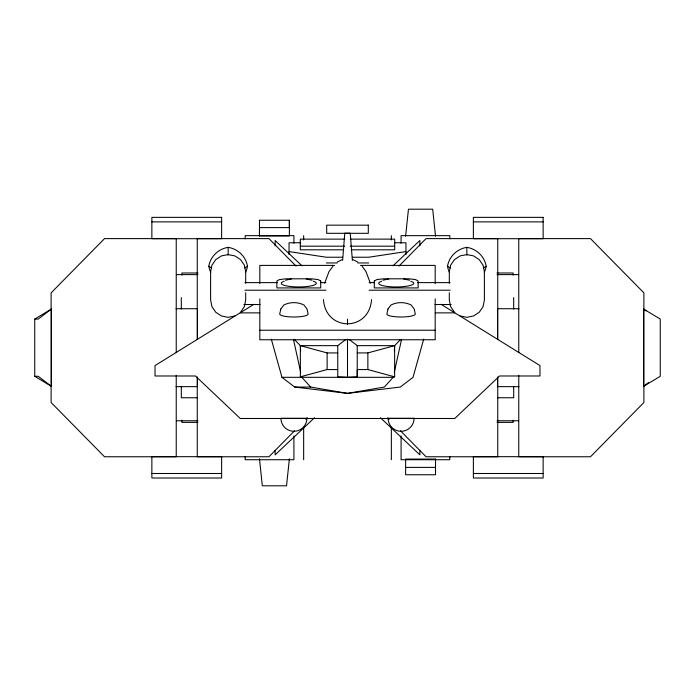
<?xml version="1.0" encoding="UTF-8"?>
<svg xmlns="http://www.w3.org/2000/svg" width="695" height="695" viewBox="0 0 695 695"><rect width="100%" height="100%" fill="white"/><g stroke="black" fill="none" stroke-linecap="round" stroke-linejoin="round"><path stroke-width="1.04" d="M181.317 309.032L181.317 297.616M259.478 235.918L259.478 220.237L289.381 220.237L289.381 227.604L259.478 227.604L259.478 235.918L289.381 235.918L289.381 220.237M345.875 339.421L337.761 345.65L337.761 376.829L347.5 377.315L357.239 376.829L357.239 369.566L367.872 369.566L394.638 376.829L394.638 345.65L400.389 339.673M394.395 350.932L394.638 345.65L357.239 345.65L349.125 339.421M342.626 260.382L344.763 233.207L350.237 233.207L352.374 260.382M371.547 299.519C369.401 331.871 325.599 331.871 323.453 299.519M289.381 458.813L286.54 485.805L262.319 485.805L259.478 458.813M405.619 236.187L408.46 209.195L432.681 209.195L435.522 236.187M394.343 372.025L401.588 339.23M423.715 339.082L413.038 377.315L400.311 387.063L347.5 393.37L294.689 387.063L281.962 377.315L271.293 339.082M324.669 283.195L329.004 271.58L332.922 266.272M240.548 312.237L244.353 306.669L245.691 300.11L245.691 292.751M394.638 376.829L393.179 377.315L384.309 387.063L347.5 393.37L310.691 387.063L294.689 387.063M398.956 266.115L426.044 238.611L497.75 238.611L497.75 339.542M294.541 430.787L268.956 456.763L197.25 456.763L197.25 377.533M305.826 419.32L307.329 417.791M393.031 265.794L419.876 240.513L419.876 245.926M314.6 417.686L275.124 454.86L275.124 450.525M51.439 309.014L38.216 319.075L34.75 319.075L34.75 376.299L51.439 386.359L51.439 309.014L34.75 319.075M643.561 386.359L660.25 376.299L660.25 319.075L643.561 309.014L643.561 386.359L648.513 382.589M441.038 304.288L539.972 365.579L539.972 375.986L499.549 375.986L454.756 418.494L240.244 418.494L195.46 375.986L155.028 375.986L155.028 365.579L253.97 304.288M244.718 267.914L247.489 266.255A23.43 22.935 -1 0 0 228.151 247.342A23.43 22.935 1 0 0 208.813 266.255A23.43 22.909 0.9 0 0 210.715 272.258M483.416 267.914L486.187 266.255A23.43 22.935 -1 0 0 466.849 247.342A23.43 22.935 1 0 0 447.511 266.255A23.43 22.909 0.9 0 0 449.413 272.258M337.24 262.05L342.357 259.478M357.239 352.921L367.872 352.921L394.638 345.65M294.611 339.673L300.362 345.65L300.362 376.829L327.128 369.566L337.761 369.566M285.471 280.215L291.301 278.999M382.902 280.215L388.731 278.999M234.858 315.956L228.151 317.354L221.436 315.956L215.754 312.237L211.949 306.669L210.611 300.11L210.611 271.745L211.949 265.177L215.754 259.617L221.436 255.899L228.151 254.587L234.858 255.899L240.548 259.617L244.353 265.177L245.691 271.745L245.691 283.299M405.958 251.59L368.663 257.237L352.382 257.237M300.31 242.755L289.042 242.772L289.042 254.413M151.866 221.879L221.627 221.879M473.373 221.879L543.134 221.879M344.79 239.132L300.31 239.132L300.31 249.809L343.704 249.809M350.211 239.132L394.69 239.132L394.69 249.809L351.296 249.809M300.31 246.186L344.79 246.186M350.211 246.186L394.69 246.186M342.618 257.237L326.337 257.237L289.042 251.59M326.337 262.953L337.188 262.953M357.812 262.953L368.663 262.953M334.512 265.403L259.817 265.403L259.817 283.577M360.488 265.403L435.183 265.403L435.183 283.577M197.971 272.996L181.873 272.996L181.873 275.159M497.029 272.996L513.127 272.996L513.127 275.159M176.4 274.612L197.962 274.612M497.038 274.612L518.6 274.612M244.927 282.613L277.314 282.613M320.508 282.613L325.903 282.613M369.097 282.613L374.492 282.613M417.686 282.613L450.073 282.613M244.927 290.215L325.903 290.215M369.097 290.215L450.073 290.215M243.841 304.514L260.043 304.514M434.957 304.514L451.159 304.514M176.026 308.719L197.458 308.719L197.458 339.03M518.974 308.719L497.542 308.719L497.542 339.03M240.244 312.872L259.748 312.872M435.252 312.872L454.756 312.872M259.817 330.229L435.183 330.229M300.605 350.932L300.362 345.65L337.761 345.65M300.362 345.65L327.128 352.921L337.761 352.921M34.75 376.299L38.216 376.299L51.439 386.359M281.962 377.315L393.179 377.315M176.026 386.655L197.458 386.655L197.458 376.916M518.974 386.655L497.542 386.655L497.542 376.916M197.484 397.757L181.317 397.757L181.317 386.342M497.516 397.757L513.683 397.757L513.683 386.342M176.4 420.762L197.962 420.762M497.038 420.762L518.6 420.762M197.971 422.378L181.873 422.378L181.873 420.232M497.029 422.378L513.127 422.378L513.127 420.232M405.619 467.396L435.522 467.396M151.866 473.495L221.627 473.495M473.373 473.495L543.134 473.495M394.69 242.755L405.958 242.772L405.958 254.413M403.699 278.999L409.529 280.215M306.269 278.999L312.098 280.215M460.142 315.956L466.849 317.354L473.564 315.956L479.246 312.237L483.051 306.669L484.389 300.11L484.389 271.745L483.051 265.177L479.246 259.617L473.564 255.899L466.849 254.587L460.142 255.899L454.452 259.617L450.647 265.177L449.309 271.745L449.309 283.299M300.362 376.829L301.821 377.315L310.691 387.063M352.652 259.478L357.76 262.05M447.511 266.255L450.282 267.914M208.813 266.255L211.584 267.914M643.561 309.014L646.037 310.9M301.969 265.794L275.124 240.513L275.124 245.926M380.4 417.686L419.876 454.86L419.876 450.525M296.044 266.115L268.956 238.611L197.25 238.611L197.25 339.542M387.671 417.791L389.174 419.32M400.459 430.787L426.044 456.763L497.75 456.763L497.75 377.533M362.078 266.272L365.996 271.58L370.331 283.195M454.452 312.237L450.647 306.669L449.309 300.11L449.309 292.751M293.412 339.23L300.657 372.025M518.765 352.573L518.765 238.611L590.472 238.611L643.891 292.864L643.891 402.509L590.472 456.763L518.765 456.763L518.765 375.361M513.683 297.616L513.683 309.032M466.849 247.342L466.849 255.108M449.804 238.88L449.804 235.648L401.084 235.648L401.084 243.224M449.804 456.493L449.804 459.725L401.084 459.725L401.084 435.913M435.183 298.893L435.183 339.759L259.817 339.759L259.817 298.893M391.346 235.648L391.346 239.957M391.346 427.251L391.346 459.725M367.872 352.921L367.872 369.566M357.239 345.65L357.239 376.829M347.5 319.214L347.5 324.409M347.5 339.23L347.5 377.315M327.128 352.921L327.128 369.566M303.654 235.648L303.654 239.957M303.654 427.251L303.654 459.725M293.916 243.224L293.916 235.648L245.205 235.648L245.205 238.88M293.916 435.913L293.916 459.725L245.205 459.725L245.205 456.493M228.151 247.342L228.151 255.108M176.235 352.573L176.235 238.611L104.528 238.611L51.109 292.864L51.109 402.509L104.528 456.763L176.235 456.763L176.235 375.361M486.187 266.255A23.43 22.909 -0.9 0 1 484.285 272.258M247.489 266.255A23.43 22.909 -0.9 0 1 245.587 272.258M313.367 281.284A17.54 3.649 0 0 1 310.352 286.045A17.54 3.649 0 0 1 287.226 286.045A17.54 3.649 0 0 1 284.203 281.284M410.797 281.284A17.54 3.649 0 0 1 407.774 286.053A17.54 3.649 0 0 1 384.648 286.045A17.54 3.649 0 0 1 381.633 281.284M320.708 280.936L320.708 287.921L276.862 287.921L276.862 280.936L279.468 279.59L285.949 278.808L311.612 278.808L318.11 279.59L320.708 280.936M374.292 280.936L374.292 287.921L418.138 287.921L418.138 280.936L415.532 279.59L409.042 278.808L383.379 278.808L376.89 279.59L374.292 280.936M280.797 308.997L279.711 314.044A14.204 2.954 0 0 0 293.916 316.998A14.204 2.954 0 0 0 308.12 314.044L307.034 308.997L303.958 304.992C297.825 301.847 290.006 301.847 283.873 304.992L280.797 308.997M387.966 308.997L386.88 314.044A14.204 2.954 0 0 0 401.084 316.998A14.204 2.954 0 0 0 415.289 314.044L414.203 308.997L411.127 304.992C404.994 301.847 397.175 301.847 391.042 304.992L387.966 308.997M221.627 217.361L151.866 217.361L151.866 238.698L221.627 238.698L221.627 217.361M543.134 217.361L473.373 217.361L473.373 238.698L543.134 238.698L543.134 217.361M368.307 225.163L326.693 225.163L326.693 233.311L368.307 233.311L368.307 225.163M306.921 418.286L280.91 418.286A13.005 13.005 0 0 0 293.916 431.291A13.005 13.005 0 0 0 306.921 418.286M414.09 418.286L388.079 418.286A13.005 13.005 0 0 0 401.084 431.291A13.005 13.005 0 0 0 414.09 418.286M221.627 456.684L151.866 456.684L151.866 478.012L221.627 478.012L221.627 456.684M543.134 456.684L473.373 456.684L473.373 478.012L543.134 478.012L543.134 456.684M435.522 459.082L405.619 459.082L405.619 474.763L435.522 474.763L435.522 459.082"/></g></svg>
